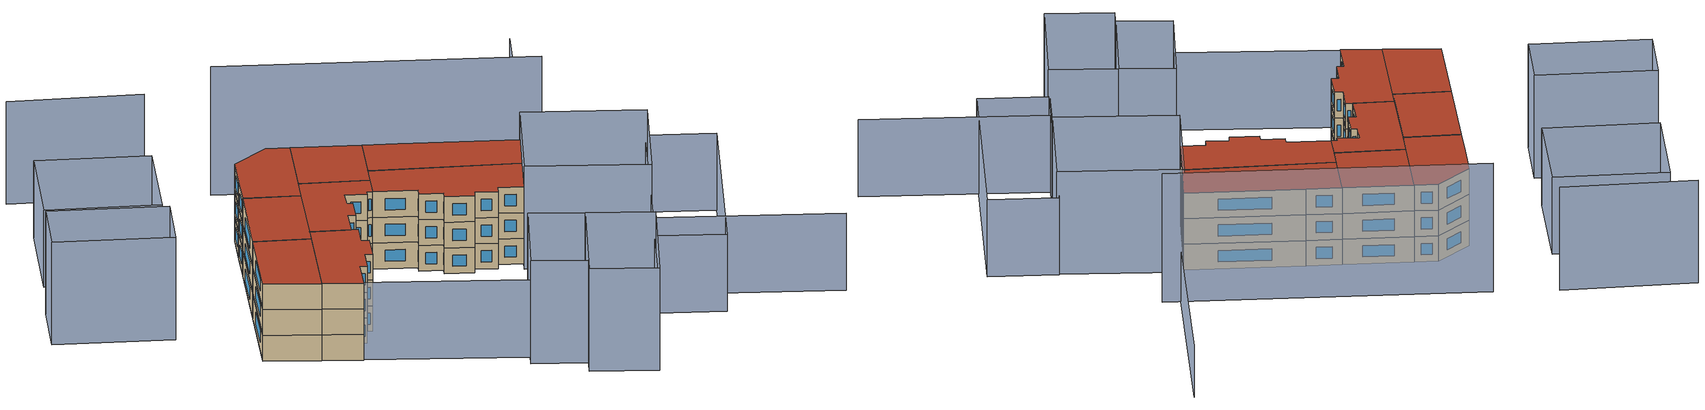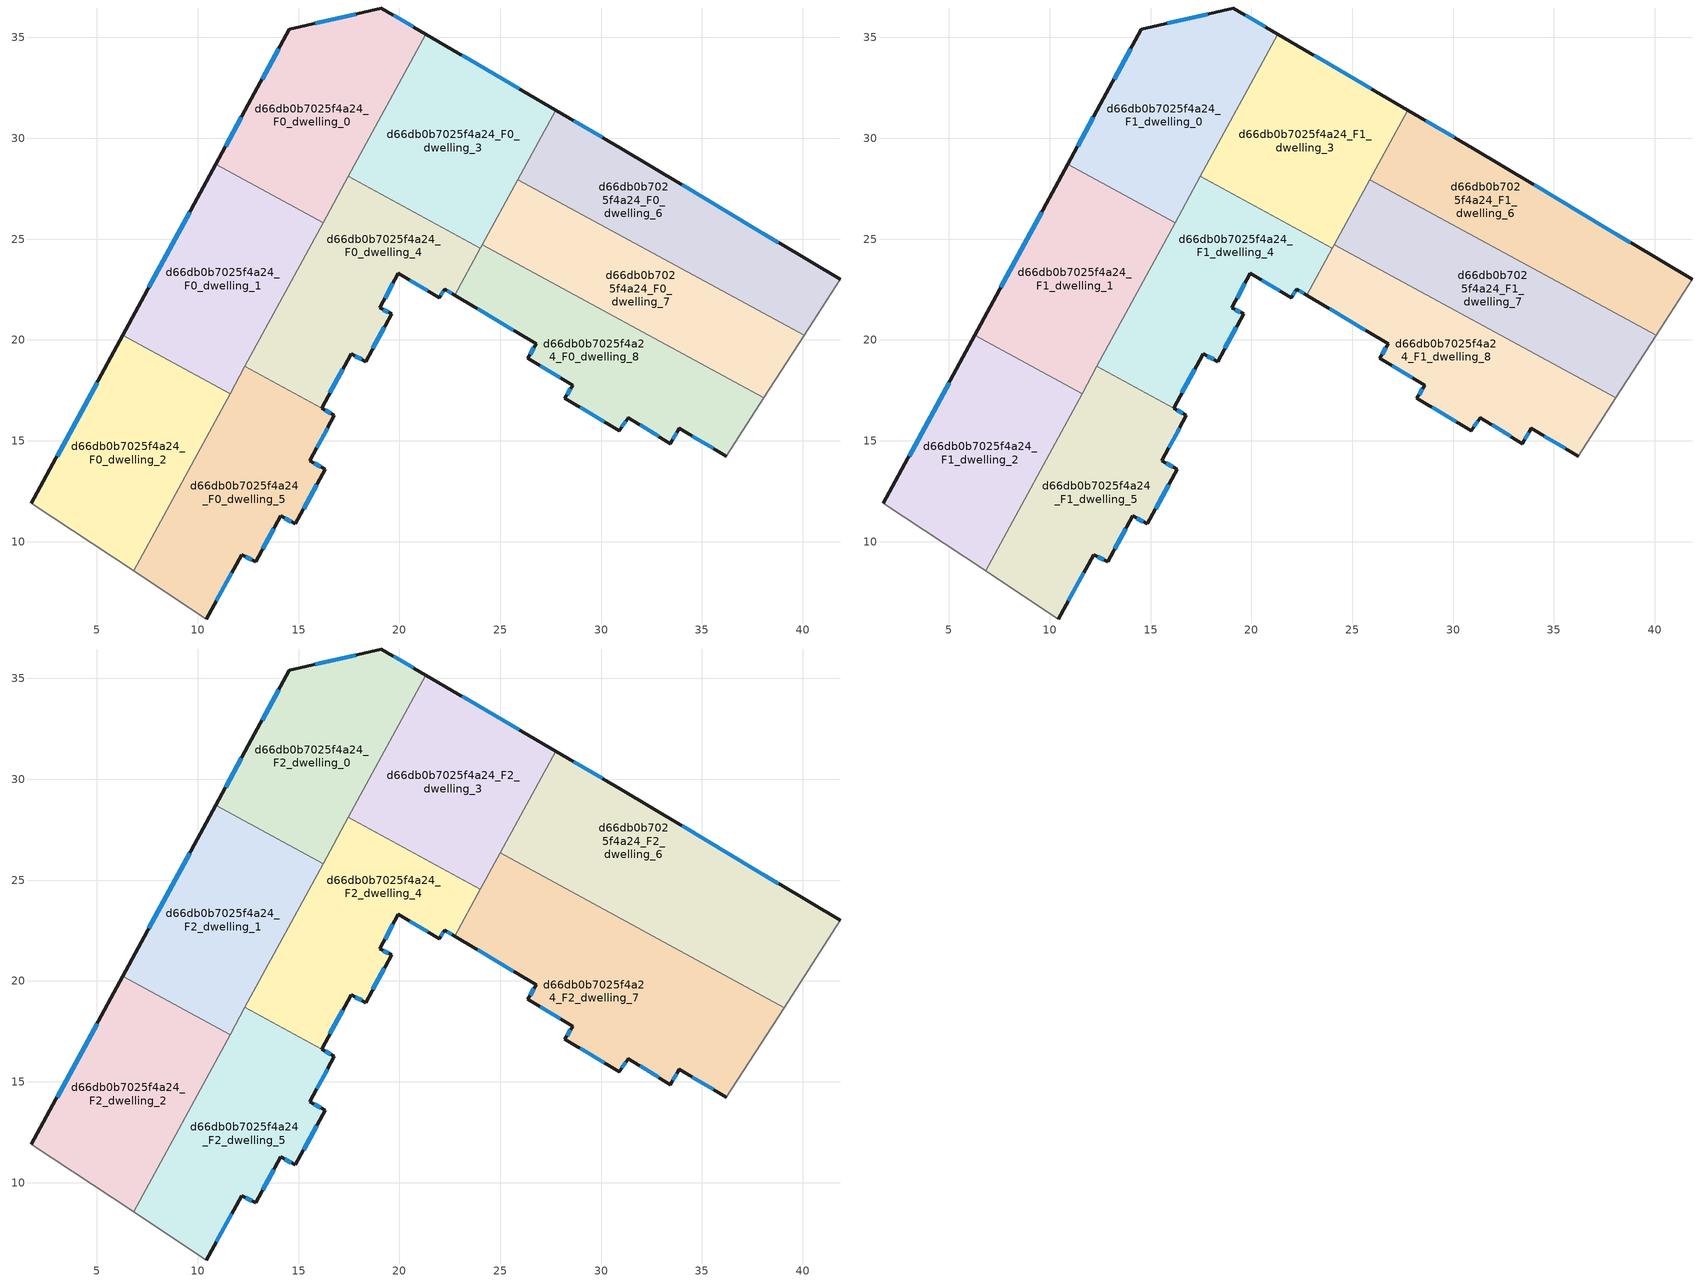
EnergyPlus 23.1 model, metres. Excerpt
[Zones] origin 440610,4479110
d66db0b7025f4a24_F0_dwelling_0
 floor ground (EU_floor_Construction): 21.31,35.17 16.21,25.81 10.89,28.7 12.66,31.95 14.55,35.4 19.11,36.46 z0
 wall outside (EU_wall_Construction): 21.31,35.17 19.11,36.46 14.55,35.4 12.66,31.95 10.89,28.7 z0:3
 wall to d66db0b7025f4a24_F0_dwelling_1 (EU_wall_Construction): 10.89,28.7 16.21,25.81 z0:3
 wall to d66db0b7025f4a24_F0_dwelling_3 (EU_wall_Construction): 17.47,28.12 21.31,35.17 z0:3
 wall to d66db0b7025f4a24_F0_dwelling_4 (EU_wall_Construction): 16.21,25.81 17.47,28.12 z0:3
 window (EU_Window_Construction): 12.16,31.04 11.39,29.61 / 14.02,34.43 13.19,32.92 / 17.83,36.16 15.83,35.69 / 20.69,35.53 19.73,36.1 z0.84:2.16
d66db0b7025f4a24_F0_dwelling_1
 floor ground (EU_floor_Construction): 16.21,25.81 11.6,17.33 6.29,20.23 10.89,28.7 z0
 wall outside (EU_wall_Construction): 10.89,28.7 6.29,20.23 z0:3
 wall to d66db0b7025f4a24_F0_dwelling_2 (EU_wall_Construction): 6.29,20.23 11.6,17.33 z0:3
 wall to d66db0b7025f4a24_F0_dwelling_4 (EU_wall_Construction): 12.34,18.69 16.21,25.81 z0:3
 wall to d66db0b7025f4a24_F0_dwelling_5 (EU_wall_Construction): 11.6,17.33 12.34,18.69 z0:3
 window (EU_Window_Construction): 9.6,26.32 7.58,22.61 z0.84:2.16
d66db0b7025f4a24_F0_dwelling_2
 floor ground (EU_floor_Construction): 11.6,17.33 6.82,8.55 1.76,11.9 6.29,20.23 z0
 wall outside (EU_wall_Construction): 6.29,20.23 1.76,11.9 z0:3
 wall adiabatic (EU_wall_Construction): 1.76,11.9 6.82,8.55 z0:3
 wall to d66db0b7025f4a24_F0_dwelling_5 (EU_wall_Construction): 6.82,8.55 11.6,17.33 z0:3
 window (EU_Window_Construction): 5.01,17.89 3.03,14.24 z0.84:2.16
d66db0b7025f4a24_F0_dwelling_3
 floor ground (EU_floor_Construction): 27.74,31.4 24.02,24.56 17.47,28.12 21.31,35.17 z0
 wall outside (EU_wall_Construction): 27.74,31.4 21.31,35.17 z0:3
 wall to d66db0b7025f4a24_F0_dwelling_4 (EU_wall_Construction): 17.47,28.12 24.02,24.56 z0:3
 wall to d66db0b7025f4a24_F0_dwelling_6 (EU_wall_Construction): 25.87,27.96 27.74,31.4 z0:3
 wall to d66db0b7025f4a24_F0_dwelling_7 (EU_wall_Construction): 24.11,24.72 25.87,27.96 z0:3
 wall to d66db0b7025f4a24_F0_dwelling_8 (EU_wall_Construction): 24.02,24.56 24.11,24.72 z0:3
 window (EU_Window_Construction): 25.94,32.46 23.12,34.11 z0.84:2.16
d66db0b7025f4a24_F0_dwelling_4
 floor ground (EU_floor_Construction): 24.02,24.56 22.75,22.22 22.24,22.53 21.97,22.09 19.93,23.3 19.04,21.6 19.61,21.29 18.32,18.93 17.61,19.31 16.14,16.62 12.34,18.69 17.47,28.12 z0
 wall outside (EU_wall_Construction): 16.14,16.62 17.61,19.31 18.32,18.93 19.61,21.29 19.04,21.6 19.93,23.3 21.97,22.09 22.24,22.53 22.75,22.22 z0:3
 wall to d66db0b7025f4a24_F0_dwelling_5 (EU_wall_Construction): 12.34,18.69 16.14,16.62 z0:3
 wall to d66db0b7025f4a24_F0_dwelling_8 (EU_wall_Construction): 22.75,22.22 24.02,24.56 z0:3
 window (EU_Window_Construction): 20.5,22.96 21.39,22.43 / 19.29,22.07 19.68,22.82 / 19.45,21.38 19.2,21.51 / 18.68,19.59 19.25,20.63 / 17.81,19.2 18.12,19.03 / 16.55,17.38 17.2,18.55 / 22.38,22.44 22.61,22.31 / 22.04,22.22 22.16,22.4 z0.84:2.16
d66db0b7025f4a24_F0_dwelling_5
 floor ground (EU_floor_Construction): 16.14,16.62 16.78,16.26 15.56,14.02 16.33,13.59 14.85,10.88 14.11,11.28 12.87,9.01 12.17,9.36 10.43,6.17 6.82,8.55 12.34,18.69 z0
 wall outside (EU_wall_Construction): 10.43,6.17 12.17,9.36 12.87,9.01 14.11,11.28 14.85,10.88 16.33,13.59 15.56,14.02 16.78,16.26 16.14,16.62 z0:3
 wall adiabatic (EU_wall_Construction): 6.82,8.55 10.43,6.17 z0:3
 window (EU_Window_Construction): 15.26,11.64 15.91,12.83 / 14.32,11.17 14.64,10.99 / 13.22,9.65 13.76,10.64 / 12.37,9.26 12.68,9.11 / 10.92,7.06 11.68,8.46 / 16.6,16.36 16.32,16.52 / 15.9,14.65 16.44,15.63 / 16.11,13.71 15.77,13.9 z0.84:2.16
d66db0b7025f4a24_F0_dwelling_6
 floor ground (EU_floor_Construction): 41.85,23 40.06,20.23 25.87,27.96 27.74,31.4 30.96,29.52 z0
 wall outside (EU_wall_Construction): 41.85,23 30.96,29.52 27.74,31.4 z0:3
 wall adiabatic (EU_wall_Construction): 40.06,20.23 41.85,23 z0:3
 wall to d66db0b7025f4a24_F0_dwelling_7 (EU_wall_Construction): 25.87,27.96 40.06,20.23 z0:3
 window (EU_Window_Construction): 30.06,30.05 28.65,30.87 / 38.79,24.83 34.02,27.69 z0.84:2.16
d66db0b7025f4a24_F0_dwelling_7
 floor ground (EU_floor_Construction): 40.06,20.23 38.06,17.13 24.11,24.72 25.87,27.96 z0
 wall adiabatic (EU_wall_Construction): 38.06,17.13 40.06,20.23 z0:3
 wall to d66db0b7025f4a24_F0_dwelling_8 (EU_wall_Construction): 24.11,24.72 38.06,17.13 z0:3
d66db0b7025f4a24_F0_dwelling_8
 floor ground (EU_floor_Construction): 38.06,17.13 36.21,14.24 33.87,15.62 33.44,14.87 31.34,16.15 30.91,15.51 28.21,17.11 28.59,17.77 26.37,19.08 26.79,19.81 22.75,22.22 24.11,24.72 z0
 wall outside (EU_wall_Construction): 22.75,22.22 26.79,19.81 26.37,19.08 28.59,17.77 28.21,17.11 30.91,15.51 31.34,16.15 33.44,14.87 33.87,15.62 36.21,14.24 z0:3
 wall adiabatic (EU_wall_Construction): 36.21,14.24 38.06,17.13 z0:3
 window (EU_Window_Construction): 31.93,15.79 32.85,15.23 / 31.03,15.69 31.22,15.97 / 28.97,16.66 30.15,15.96 / 28.48,17.58 28.31,17.29 / 26.99,18.71 27.96,18.14 / 26.67,19.61 26.49,19.29 / 23.88,21.55 25.65,20.49 / 34.53,15.23 35.55,14.63 / 33.56,15.08 33.75,15.41 z0.84:2.16
d66db0b7025f4a24_F1_dwelling_0
 floor to d66db0b7025f4a24_F0_dwelling_0 (EU_floor_Construction): 21.31,35.17 16.21,25.81 10.89,28.7 12.66,31.95 14.55,35.4 19.11,36.46 z3
 wall outside (EU_wall_Construction): 21.31,35.17 19.11,36.46 14.55,35.4 12.66,31.95 10.89,28.7 z3:6
 wall to d66db0b7025f4a24_F1_dwelling_1 (EU_wall_Construction): 10.89,28.7 16.21,25.81 z3:6
 wall to d66db0b7025f4a24_F1_dwelling_3 (EU_wall_Construction): 17.47,28.12 21.31,35.17 z3:6
 wall to d66db0b7025f4a24_F1_dwelling_4 (EU_wall_Construction): 16.21,25.81 17.47,28.12 z3:6
 window (EU_Window_Construction): 12.16,31.04 11.39,29.61 / 14.02,34.43 13.19,32.92 / 17.83,36.16 15.83,35.69 / 20.69,35.53 19.73,36.1 z3.84:5.16
d66db0b7025f4a24_F1_dwelling_1
 floor to d66db0b7025f4a24_F0_dwelling_1 (EU_floor_Construction): 16.21,25.81 11.6,17.33 6.29,20.23 10.89,28.7 z3
 wall outside (EU_wall_Construction): 10.89,28.7 6.29,20.23 z3:6
 wall to d66db0b7025f4a24_F1_dwelling_2 (EU_wall_Construction): 6.29,20.23 11.6,17.33 z3:6
 wall to d66db0b7025f4a24_F1_dwelling_4 (EU_wall_Construction): 12.34,18.69 16.21,25.81 z3:6
 wall to d66db0b7025f4a24_F1_dwelling_5 (EU_wall_Construction): 11.6,17.33 12.34,18.69 z3:6
 window (EU_Window_Construction): 9.6,26.32 7.58,22.61 z3.84:5.16
d66db0b7025f4a24_F1_dwelling_2
 floor to d66db0b7025f4a24_F0_dwelling_2 (EU_floor_Construction): 11.6,17.33 6.82,8.55 1.76,11.9 6.29,20.23 z3
 wall outside (EU_wall_Construction): 6.29,20.23 1.76,11.9 z3:6
 wall adiabatic (EU_wall_Construction): 1.76,11.9 6.82,8.55 z3:6
 wall to d66db0b7025f4a24_F1_dwelling_5 (EU_wall_Construction): 6.82,8.55 11.6,17.33 z3:6
 window (EU_Window_Construction): 5.01,17.89 3.03,14.24 z3.84:5.16
d66db0b7025f4a24_F1_dwelling_3
 floor to d66db0b7025f4a24_F0_dwelling_3 (EU_floor_Construction): 27.74,31.4 24.02,24.56 17.47,28.12 21.31,35.17 z3
 wall outside (EU_wall_Construction): 27.74,31.4 21.31,35.17 z3:6
 wall to d66db0b7025f4a24_F1_dwelling_4 (EU_wall_Construction): 17.47,28.12 24.02,24.56 z3:6
 wall to d66db0b7025f4a24_F1_dwelling_6 (EU_wall_Construction): 25.87,27.96 27.74,31.4 z3:6
 wall to d66db0b7025f4a24_F1_dwelling_7 (EU_wall_Construction): 24.11,24.72 25.87,27.96 z3:6
 wall to d66db0b7025f4a24_F1_dwelling_8 (EU_wall_Construction): 24.02,24.56 24.11,24.72 z3:6
 window (EU_Window_Construction): 25.94,32.46 23.12,34.11 z3.84:5.16
d66db0b7025f4a24_F1_dwelling_4
 floor to d66db0b7025f4a24_F0_dwelling_4 (EU_floor_Construction): 24.02,24.56 22.75,22.22 22.24,22.53 21.97,22.09 19.93,23.3 19.04,21.6 19.61,21.29 18.32,18.93 17.61,19.31 16.14,16.62 12.34,18.69 17.47,28.12 z3
 wall outside (EU_wall_Construction): 16.14,16.62 17.61,19.31 18.32,18.93 19.61,21.29 19.04,21.6 19.93,23.3 21.97,22.09 22.24,22.53 22.75,22.22 z3:6
 wall to d66db0b7025f4a24_F1_dwelling_5 (EU_wall_Construction): 12.34,18.69 16.14,16.62 z3:6
 wall to d66db0b7025f4a24_F1_dwelling_8 (EU_wall_Construction): 22.75,22.22 24.02,24.56 z3:6
 window (EU_Window_Construction): 20.5,22.96 21.39,22.43 / 19.29,22.07 19.68,22.82 / 19.45,21.38 19.2,21.51 / 18.68,19.59 19.25,20.63 / 17.81,19.2 18.12,19.03 / 16.55,17.38 17.2,18.55 / 22.38,22.44 22.61,22.31 / 22.04,22.22 22.16,22.4 z3.84:5.16
d66db0b7025f4a24_F1_dwelling_5
 floor to d66db0b7025f4a24_F0_dwelling_5 (EU_floor_Construction): 16.14,16.62 16.78,16.26 15.56,14.02 16.33,13.59 14.85,10.88 14.11,11.28 12.87,9.01 12.17,9.36 10.43,6.17 6.82,8.55 12.34,18.69 z3
 wall outside (EU_wall_Construction): 10.43,6.17 12.17,9.36 12.87,9.01 14.11,11.28 14.85,10.88 16.33,13.59 15.56,14.02 16.78,16.26 16.14,16.62 z3:6
 wall adiabatic (EU_wall_Construction): 6.82,8.55 10.43,6.17 z3:6
 window (EU_Window_Construction): 15.26,11.64 15.91,12.83 / 14.32,11.17 14.64,10.99 / 13.22,9.65 13.76,10.64 / 12.37,9.26 12.68,9.11 / 10.92,7.06 11.68,8.46 / 16.6,16.36 16.32,16.52 / 15.9,14.65 16.44,15.63 / 16.11,13.71 15.77,13.9 z3.84:5.16
d66db0b7025f4a24_F1_dwelling_6
 floor to d66db0b7025f4a24_F0_dwelling_6 (EU_floor_Construction): 41.85,23 40.06,20.23 25.87,27.96 27.74,31.4 30.96,29.52 z3
 wall outside (EU_wall_Construction): 41.85,23 30.96,29.52 27.74,31.4 z3:6
 wall adiabatic (EU_wall_Construction): 40.06,20.23 41.85,23 z3:6
 wall to d66db0b7025f4a24_F1_dwelling_7 (EU_wall_Construction): 25.87,27.96 40.06,20.23 z3:6
 window (EU_Window_Construction): 30.06,30.05 28.65,30.87 / 38.79,24.83 34.02,27.69 z3.84:5.16
d66db0b7025f4a24_F1_dwelling_7
 floor to d66db0b7025f4a24_F0_dwelling_7 (EU_floor_Construction): 40.06,20.23 38.06,17.13 24.11,24.72 25.87,27.96 z3
 wall adiabatic (EU_wall_Construction): 38.06,17.13 40.06,20.23 z3:6
 wall to d66db0b7025f4a24_F1_dwelling_8 (EU_wall_Construction): 24.11,24.72 38.06,17.13 z3:6
d66db0b7025f4a24_F1_dwelling_8
 floor to d66db0b7025f4a24_F0_dwelling_8 (EU_floor_Construction): 38.06,17.13 36.21,14.24 33.87,15.62 33.44,14.87 31.34,16.15 30.91,15.51 28.21,17.11 28.59,17.77 26.37,19.08 26.79,19.81 22.75,22.22 24.11,24.72 z3
 wall outside (EU_wall_Construction): 22.75,22.22 26.79,19.81 26.37,19.08 28.59,17.77 28.21,17.11 30.91,15.51 31.34,16.15 33.44,14.87 33.87,15.62 36.21,14.24 z3:6
 wall adiabatic (EU_wall_Construction): 36.21,14.24 38.06,17.13 z3:6
 window (EU_Window_Construction): 31.93,15.79 32.85,15.23 / 31.03,15.69 31.22,15.97 / 28.97,16.66 30.15,15.96 / 28.48,17.58 28.31,17.29 / 26.99,18.71 27.96,18.14 / 26.67,19.61 26.49,19.29 / 23.88,21.55 25.65,20.49 / 34.53,15.23 35.55,14.63 / 33.56,15.08 33.75,15.41 z3.84:5.16
d66db0b7025f4a24_F2_dwelling_0
 floor to d66db0b7025f4a24_F1_dwelling_0 (EU_floor_Construction): 21.31,35.17 16.21,25.81 10.89,28.7 12.66,31.95 14.55,35.4 19.11,36.46 z6
 wall outside (EU_wall_Construction): 21.31,35.17 19.11,36.46 14.55,35.4 12.66,31.95 10.89,28.7 z6:9
 wall to d66db0b7025f4a24_F2_dwelling_1 (EU_wall_Construction): 10.89,28.7 16.21,25.81 z6:9
 wall to d66db0b7025f4a24_F2_dwelling_3 (EU_wall_Construction): 17.47,28.12 21.31,35.17 z6:9
 wall to d66db0b7025f4a24_F2_dwelling_4 (EU_wall_Construction): 16.21,25.81 17.47,28.12 z6:9
 window (EU_Window_Construction): 12.16,31.04 11.39,29.61 / 14.02,34.43 13.19,32.92 / 17.83,36.16 15.83,35.69 / 20.69,35.53 19.73,36.1 z6.84:8.16
 roof outside (EU_roof_Construction): 16.21,25.81 21.31,35.17 19.11,36.46 14.55,35.4 12.66,31.95 10.89,28.7 z9
d66db0b7025f4a24_F2_dwelling_1
 floor to d66db0b7025f4a24_F1_dwelling_1 (EU_floor_Construction): 16.21,25.81 11.6,17.33 6.29,20.23 10.89,28.7 z6
 wall outside (EU_wall_Construction): 10.89,28.7 6.29,20.23 z6:9
 wall to d66db0b7025f4a24_F2_dwelling_2 (EU_wall_Construction): 6.29,20.23 11.6,17.33 z6:9
 wall to d66db0b7025f4a24_F2_dwelling_4 (EU_wall_Construction): 12.34,18.69 16.21,25.81 z6:9
 wall to d66db0b7025f4a24_F2_dwelling_5 (EU_wall_Construction): 11.6,17.33 12.34,18.69 z6:9
 window (EU_Window_Construction): 9.6,26.32 7.58,22.61 z6.84:8.16
 roof outside (EU_roof_Construction): 11.6,17.33 16.21,25.81 10.89,28.7 6.29,20.23 z9
d66db0b7025f4a24_F2_dwelling_2
 floor to d66db0b7025f4a24_F1_dwelling_2 (EU_floor_Construction): 11.6,17.33 6.82,8.55 1.76,11.9 6.29,20.23 z6
 wall outside (EU_wall_Construction): 6.29,20.23 1.76,11.9 z6:9
 wall adiabatic (EU_wall_Construction): 1.76,11.9 6.82,8.55 z6:9
 wall to d66db0b7025f4a24_F2_dwelling_5 (EU_wall_Construction): 6.82,8.55 11.6,17.33 z6:9
 window (EU_Window_Construction): 5.01,17.89 3.03,14.24 z6.84:8.16
 roof outside (EU_roof_Construction): 6.82,8.55 11.6,17.33 6.29,20.23 1.76,11.9 z9
d66db0b7025f4a24_F2_dwelling_3
 floor to d66db0b7025f4a24_F1_dwelling_3 (EU_floor_Construction): 27.74,31.4 24.02,24.56 17.47,28.12 21.31,35.17 z6
 wall outside (EU_wall_Construction): 27.74,31.4 21.31,35.17 z6:9
 wall to d66db0b7025f4a24_F2_dwelling_4 (EU_wall_Construction): 17.47,28.12 24.02,24.56 z6:9
 wall to d66db0b7025f4a24_F2_dwelling_6 (EU_wall_Construction): 24.99,26.35 27.74,31.4 z6:9
 wall to d66db0b7025f4a24_F2_dwelling_7 (EU_wall_Construction): 24.02,24.56 24.99,26.35 z6:9
 window (EU_Window_Construction): 25.94,32.46 23.12,34.11 z6.84:8.16
 roof outside (EU_roof_Construction): 24.02,24.56 27.74,31.4 21.31,35.17 17.47,28.12 z9
d66db0b7025f4a24_F2_dwelling_4
 floor to d66db0b7025f4a24_F1_dwelling_4 (EU_floor_Construction): 24.02,24.56 22.75,22.22 22.24,22.53 21.97,22.09 19.93,23.3 19.04,21.6 19.61,21.29 18.32,18.93 17.61,19.31 16.14,16.62 12.34,18.69 17.47,28.12 z6
 wall outside (EU_wall_Construction): 16.14,16.62 17.61,19.31 18.32,18.93 19.61,21.29 19.04,21.6 19.93,23.3 21.97,22.09 22.24,22.53 22.75,22.22 z6:9
 wall to d66db0b7025f4a24_F2_dwelling_5 (EU_wall_Construction): 12.34,18.69 16.14,16.62 z6:9
 wall to d66db0b7025f4a24_F2_dwelling_7 (EU_wall_Construction): 22.75,22.22 24.02,24.56 z6:9
 window (EU_Window_Construction): 20.5,22.96 21.39,22.43 / 19.29,22.07 19.68,22.82 / 19.45,21.38 19.2,21.51 / 18.68,19.59 19.25,20.63 / 17.81,19.2 18.12,19.03 / 16.55,17.38 17.2,18.55 / 22.38,22.44 22.61,22.31 / 22.04,22.22 22.16,22.4 z6.84:8.16
 roof outside (EU_roof_Construction): 22.75,22.22 24.02,24.56 17.47,28.12 12.34,18.69 16.14,16.62 17.61,19.31 18.32,18.93 19.61,21.29 19.04,21.6 19.93,23.3 21.97,22.09 22.24,22.53 z9
d66db0b7025f4a24_F2_dwelling_5
 floor to d66db0b7025f4a24_F1_dwelling_5 (EU_floor_Construction): 16.14,16.62 16.78,16.26 15.56,14.02 16.33,13.59 14.85,10.88 14.11,11.28 12.87,9.01 12.17,9.36 10.43,6.17 6.82,8.55 12.34,18.69 z6
 wall outside (EU_wall_Construction): 10.43,6.17 12.17,9.36 12.87,9.01 14.11,11.28 14.85,10.88 16.33,13.59 15.56,14.02 16.78,16.26 16.14,16.62 z6:9
 wall adiabatic (EU_wall_Construction): 6.82,8.55 10.43,6.17 z6:9
 window (EU_Window_Construction): 15.26,11.64 15.91,12.83 / 14.32,11.17 14.64,10.99 / 13.22,9.65 13.76,10.64 / 12.37,9.26 12.68,9.11 / 10.92,7.06 11.68,8.46 / 16.6,16.36 16.32,16.52 / 15.9,14.65 16.44,15.63 / 16.11,13.71 15.77,13.9 z6.84:8.16
 roof outside (EU_roof_Construction): 12.87,9.01 14.11,11.28 14.85,10.88 16.33,13.59 15.56,14.02 16.78,16.26 16.14,16.62 12.34,18.69 6.82,8.55 10.43,6.17 12.17,9.36 z9
d66db0b7025f4a24_F2_dwelling_6
 floor to d66db0b7025f4a24_F1_dwelling_6 (EU_floor_Construction): 41.85,23 40.06,20.23 25.87,27.96 27.74,31.4 30.96,29.52 z6
 floor to d66db0b7025f4a24_F1_dwelling_7 (EU_floor_Construction): 40.06,20.23 39.07,18.68 24.99,26.35 25.87,27.96 z6
 wall outside (EU_wall_Construction): 41.85,23 30.96,29.52 27.74,31.4 z6:9
 wall adiabatic (EU_wall_Construction): 39.07,18.68 41.85,23 z6:9
 wall to d66db0b7025f4a24_F2_dwelling_7 (EU_wall_Construction): 24.99,26.35 39.07,18.68 z6:9
 window (EU_Window_Construction): 30.06,30.05 28.65,30.87 / 38.79,24.83 34.02,27.69 z6.84:8.16
 roof outside (EU_roof_Construction): 39.07,18.68 41.85,23 30.96,29.52 27.74,31.4 24.99,26.35 z9
d66db0b7025f4a24_F2_dwelling_7
 floor to d66db0b7025f4a24_F1_dwelling_8 (EU_floor_Construction): 38.06,17.13 36.21,14.24 33.87,15.62 33.44,14.87 31.34,16.15 30.91,15.51 28.21,17.11 28.59,17.77 26.37,19.08 26.79,19.81 22.75,22.22 24.11,24.72 z6
 floor to d66db0b7025f4a24_F1_dwelling_7 (EU_floor_Construction): 39.07,18.68 38.06,17.13 24.11,24.72 24.99,26.35 z6
 wall outside (EU_wall_Construction): 22.75,22.22 26.79,19.81 26.37,19.08 28.59,17.77 28.21,17.11 30.91,15.51 31.34,16.15 33.44,14.87 33.87,15.62 36.21,14.24 z6:9
 wall adiabatic (EU_wall_Construction): 36.21,14.24 39.07,18.68 z6:9
 window (EU_Window_Construction): 31.93,15.79 32.85,15.23 / 31.03,15.69 31.22,15.97 / 28.97,16.66 30.15,15.96 / 28.48,17.58 28.31,17.29 / 26.99,18.71 27.96,18.14 / 26.67,19.61 26.49,19.29 / 23.88,21.55 25.65,20.49 / 34.53,15.23 35.55,14.63 / 33.56,15.08 33.75,15.41 z6.84:8.16
 roof outside (EU_roof_Construction): 36.21,14.24 39.07,18.68 24.99,26.35 22.75,22.22 26.79,19.81 26.37,19.08 28.59,17.77 28.21,17.11 30.91,15.51 31.34,16.15 33.44,14.87 33.87,15.62 z9
shading: 1.75,11.9 24.99,-3.09 / 37.63,-7.88 43.17,1.03 / 43.17,1.03 60.21,-9.55 / 59.33,12.59 47.44,-6.4 / 47.44,-6.4 41.15,-2.47 / 41.15,-2.47 53.04,16.53 / 53.04,16.53 59.33,12.59 / 3.27,32.31 -7.44,38.32 / -7.44,38.32 -2.07,47.89 / -2.07,47.89 8.64,41.87 / 8.64,41.87 3.27,32.31 z0:9; 12.5,48.8 -0.15,55.63 / 34.92,1.22 29.18,-7.57 / 29.18,-7.57 24.19,-4.31 / 24.19,-4.31 29.92,4.48 / 29.92,4.48 34.92,1.22 / 28.14,-9.17 34.89,1.24 / 34.89,1.24 41,-2.73 / 41,-2.73 34.25,-13.13 / 34.25,-13.13 28.14,-9.17 / 53.17,16.25 46.7,6.17 / 46.7,6.17 35.6,13.29 / 35.6,13.29 42.07,23.38 / 42.07,23.38 53.17,16.25 / -2.93,20.96 -14.07,27.34 / -14.07,27.34 -10.66,33.3 / -10.66,33.3 0.48,26.92 / 0.48,26.92 -2.93,20.96 z0:12; 46.12,28.58 57.03,46.73 z0:6; 47.77,27.59 18.38,45.22 z0:15
[Building]
EU S2 Campaign: North Axis=0; Terrain=City; Solar Distribution=FullExterior
[Site:Location]
Madrid: Latitude=40.5; Longitude=-3.5; Time Zone=1; Elevation=609
[SizingPeriod:WeatherFileDays]
AnnualSizingPeriod: Begin Month=1; Begin Day of Month=1; End Month=12; End Day of Month=31; Day of Week for Start Day=Monday; Use Weather File Daylight Saving Period=No; Use Weather File Rain and Snow Indicators=No
[MATERIAL]
EU_InternalMass_Material: Roughness=MediumRough; Thickness=0.1; Conductivity=1; Density=1800; Specific Heat=900; Thermal Absorptance=0.9; Solar Absorptance=0.7; Visible Absorptance=0.7
[MATERIAL:NOMASS] Roughness=MediumRough; Thermal Absorptance=0.9; Solar Absorptance=0.7; Visible Absorptance=0.7
Name | Thermal Resistance
EU_wall_NoMass; EU_roof_NoMass | 2.16768
EU_floor_NoMass | 1.14339
[WINDOWMATERIAL:SIMPLEGLAZINGSYSTEM]
EU_Window_SimpleGlazing: UFactor=3.23888; Solar Heat Gain Coefficient=0.85; Visible Transmittance=0.85
[CONSTRUCTION]
EU_wall_Construction: EU_wall_NoMass
EU_roof_Construction: EU_roof_NoMass
EU_floor_Construction: EU_floor_NoMass
EU_Window_Construction: EU_Window_SimpleGlazing
EU_InternalMass_Construction: EU_InternalMass_Material
[ZONE] Type=1; Multiplier=1; Ceiling Height=autocalculate; Floor Area=autocalculate; Part of Total Floor Area=Yes
Name | Volume
d66db0b7025f4a24_F0_dwelling_0; d66db0b7025f4a24_F1_dwelling_0; d66db0b7025f4a24_F2_dwelling_0 | 178.442
d66db0b7025f4a24_F0_dwelling_1; d66db0b7025f4a24_F1_dwelling_1; d66db0b7025f4a24_F2_dwelling_1 | 175.222
d66db0b7025f4a24_F0_dwelling_2; d66db0b7025f4a24_F1_dwelling_2; d66db0b7025f4a24_F2_dwelling_2 | 176.84
d66db0b7025f4a24_F0_dwelling_3; d66db0b7025f4a24_F1_dwelling_3; d66db0b7025f4a24_F2_dwelling_3 | 176.831
d66db0b7025f4a24_F0_dwelling_4; d66db0b7025f4a24_F1_dwelling_4; d66db0b7025f4a24_F2_dwelling_4 | 175.019
d66db0b7025f4a24_F0_dwelling_5; d66db0b7025f4a24_F1_dwelling_5; d66db0b7025f4a24_F2_dwelling_5 | 178.68
d66db0b7025f4a24_F0_dwelling_6; d66db0b7025f4a24_F1_dwelling_6 | 176.858
d66db0b7025f4a24_F2_dwelling_6 | 265.28
d66db0b7025f4a24_F0_dwelling_7; d66db0b7025f4a24_F1_dwelling_7 | 176.866
d66db0b7025f4a24_F2_dwelling_7 | 265.292
d66db0b7025f4a24_F0_dwelling_8; d66db0b7025f4a24_F1_dwelling_8 | 176.843
[INTERNALMASS] Construction=EU_InternalMass_Construction
Name | Zone or ZoneList | Surface Area
d66db0b7025f4a24_F0_dwelling_0_EU_InternalMass | d66db0b7025f4a24_F0_dwelling_0 | 59.4807
d66db0b7025f4a24_F0_dwelling_1_EU_InternalMass | d66db0b7025f4a24_F0_dwelling_1 | 58.4074
d66db0b7025f4a24_F0_dwelling_2_EU_InternalMass | d66db0b7025f4a24_F0_dwelling_2 | 58.9464
d66db0b7025f4a24_F0_dwelling_3_EU_InternalMass | d66db0b7025f4a24_F0_dwelling_3 | 58.9439
d66db0b7025f4a24_F0_dwelling_4_EU_InternalMass | d66db0b7025f4a24_F0_dwelling_4 | 58.3397
d66db0b7025f4a24_F0_dwelling_5_EU_InternalMass | d66db0b7025f4a24_F0_dwelling_5 | 59.5599
d66db0b7025f4a24_F0_dwelling_6_EU_InternalMass | d66db0b7025f4a24_F0_dwelling_6 | 58.9527
d66db0b7025f4a24_F0_dwelling_7_EU_InternalMass | d66db0b7025f4a24_F0_dwelling_7 | 58.9553
d66db0b7025f4a24_F0_dwelling_8_EU_InternalMass | d66db0b7025f4a24_F0_dwelling_8 | 58.9475
d66db0b7025f4a24_F1_dwelling_0_EU_InternalMass | d66db0b7025f4a24_F1_dwelling_0 | 59.4807
d66db0b7025f4a24_F1_dwelling_1_EU_InternalMass | d66db0b7025f4a24_F1_dwelling_1 | 58.4074
d66db0b7025f4a24_F1_dwelling_2_EU_InternalMass | d66db0b7025f4a24_F1_dwelling_2 | 58.9464
d66db0b7025f4a24_F1_dwelling_3_EU_InternalMass | d66db0b7025f4a24_F1_dwelling_3 | 58.9439
d66db0b7025f4a24_F1_dwelling_4_EU_InternalMass | d66db0b7025f4a24_F1_dwelling_4 | 58.3397
d66db0b7025f4a24_F1_dwelling_5_EU_InternalMass | d66db0b7025f4a24_F1_dwelling_5 | 59.5599
d66db0b7025f4a24_F1_dwelling_6_EU_InternalMass | d66db0b7025f4a24_F1_dwelling_6 | 58.9527
d66db0b7025f4a24_F1_dwelling_7_EU_InternalMass | d66db0b7025f4a24_F1_dwelling_7 | 58.9553
d66db0b7025f4a24_F1_dwelling_8_EU_InternalMass | d66db0b7025f4a24_F1_dwelling_8 | 58.9475
d66db0b7025f4a24_F2_dwelling_0_EU_InternalMass | d66db0b7025f4a24_F2_dwelling_0 | 59.4807
d66db0b7025f4a24_F2_dwelling_1_EU_InternalMass | d66db0b7025f4a24_F2_dwelling_1 | 58.4074
d66db0b7025f4a24_F2_dwelling_2_EU_InternalMass | d66db0b7025f4a24_F2_dwelling_2 | 58.9464
d66db0b7025f4a24_F2_dwelling_3_EU_InternalMass | d66db0b7025f4a24_F2_dwelling_3 | 58.9439
d66db0b7025f4a24_F2_dwelling_4_EU_InternalMass | d66db0b7025f4a24_F2_dwelling_4 | 58.3397
d66db0b7025f4a24_F2_dwelling_5_EU_InternalMass | d66db0b7025f4a24_F2_dwelling_5 | 59.5599
d66db0b7025f4a24_F2_dwelling_6_EU_InternalMass | d66db0b7025f4a24_F2_dwelling_6 | 88.4268
d66db0b7025f4a24_F2_dwelling_7_EU_InternalMass | d66db0b7025f4a24_F2_dwelling_7 | 88.4305
[OTHEREQUIPMENT] Fuel Type=Electricity; Design Level Calculation Method=Watts/Area; Power per Zone Floor Area=1; Fraction Latent=0; Fraction Radiant=0; Fraction Lost=0; Carbon Dioxide Generation Rate=0; EndUse Subcategory=EU_Step8_InternalGains
Name | Zone or ZoneList or Space or SpaceList | Schedule
EU_Step8_InternalGain_d66db0b7025f4a24_F0_dwelling_0_f000 | d66db0b7025f4a24_F0_dwelling_0 | EU_Step8_GainSchedule_d66db0b7025f4a24_F0_dwelling_0_f000
EU_Step8_InternalGain_d66db0b7025f4a24_F0_dwelling_1_f000 | d66db0b7025f4a24_F0_dwelling_1 | EU_Step8_GainSchedule_d66db0b7025f4a24_F0_dwelling_1_f000
EU_Step8_InternalGain_d66db0b7025f4a24_F0_dwelling_2_f000 | d66db0b7025f4a24_F0_dwelling_2 | EU_Step8_GainSchedule_d66db0b7025f4a24_F0_dwelling_2_f000
EU_Step8_InternalGain_d66db0b7025f4a24_F0_dwelling_3_f000 | d66db0b7025f4a24_F0_dwelling_3 | EU_Step8_GainSchedule_d66db0b7025f4a24_F0_dwelling_3_f000
EU_Step8_InternalGain_d66db0b7025f4a24_F0_dwelling_4_f000 | d66db0b7025f4a24_F0_dwelling_4 | EU_Step8_GainSchedule_d66db0b7025f4a24_F0_dwelling_4_f000
EU_Step8_InternalGain_d66db0b7025f4a24_F0_dwelling_5_f000 | d66db0b7025f4a24_F0_dwelling_5 | EU_Step8_GainSchedule_d66db0b7025f4a24_F0_dwelling_5_f000
EU_Step8_InternalGain_d66db0b7025f4a24_F0_dwelling_6_f000 | d66db0b7025f4a24_F0_dwelling_6 | EU_Step8_GainSchedule_d66db0b7025f4a24_F0_dwelling_6_f000
EU_Step8_InternalGain_d66db0b7025f4a24_F0_dwelling_7_f000 | d66db0b7025f4a24_F0_dwelling_7 | EU_Step8_GainSchedule_d66db0b7025f4a24_F0_dwelling_7_f000
EU_Step8_InternalGain_d66db0b7025f4a24_F0_dwelling_8_f000 | d66db0b7025f4a24_F0_dwelling_8 | EU_Step8_GainSchedule_d66db0b7025f4a24_F0_dwelling_8_f000
EU_Step8_InternalGain_d66db0b7025f4a24_F1_dwelling_0_f000 | d66db0b7025f4a24_F1_dwelling_0 | EU_Step8_GainSchedule_d66db0b7025f4a24_F1_dwelling_0_f000
EU_Step8_InternalGain_d66db0b7025f4a24_F1_dwelling_1_f000 | d66db0b7025f4a24_F1_dwelling_1 | EU_Step8_GainSchedule_d66db0b7025f4a24_F1_dwelling_1_f000
EU_Step8_InternalGain_d66db0b7025f4a24_F1_dwelling_2_f000 | d66db0b7025f4a24_F1_dwelling_2 | EU_Step8_GainSchedule_d66db0b7025f4a24_F1_dwelling_2_f000
EU_Step8_InternalGain_d66db0b7025f4a24_F1_dwelling_3_f000 | d66db0b7025f4a24_F1_dwelling_3 | EU_Step8_GainSchedule_d66db0b7025f4a24_F1_dwelling_3_f000
EU_Step8_InternalGain_d66db0b7025f4a24_F1_dwelling_4_f000 | d66db0b7025f4a24_F1_dwelling_4 | EU_Step8_GainSchedule_d66db0b7025f4a24_F1_dwelling_4_f000
EU_Step8_InternalGain_d66db0b7025f4a24_F1_dwelling_5_f000 | d66db0b7025f4a24_F1_dwelling_5 | EU_Step8_GainSchedule_d66db0b7025f4a24_F1_dwelling_5_f000
EU_Step8_InternalGain_d66db0b7025f4a24_F1_dwelling_6_f000 | d66db0b7025f4a24_F1_dwelling_6 | EU_Step8_GainSchedule_d66db0b7025f4a24_F1_dwelling_6_f000
EU_Step8_InternalGain_d66db0b7025f4a24_F1_dwelling_7_f000 | d66db0b7025f4a24_F1_dwelling_7 | EU_Step8_GainSchedule_d66db0b7025f4a24_F1_dwelling_7_f000
EU_Step8_InternalGain_d66db0b7025f4a24_F1_dwelling_8_f000 | d66db0b7025f4a24_F1_dwelling_8 | EU_Step8_GainSchedule_d66db0b7025f4a24_F1_dwelling_8_f000
EU_Step8_InternalGain_d66db0b7025f4a24_F2_dwelling_0_f000 | d66db0b7025f4a24_F2_dwelling_0 | EU_Step8_GainSchedule_d66db0b7025f4a24_F2_dwelling_0_f000
EU_Step8_InternalGain_d66db0b7025f4a24_F2_dwelling_1_f000 | d66db0b7025f4a24_F2_dwelling_1 | EU_Step8_GainSchedule_d66db0b7025f4a24_F2_dwelling_1_f000
EU_Step8_InternalGain_d66db0b7025f4a24_F2_dwelling_2_f000 | d66db0b7025f4a24_F2_dwelling_2 | EU_Step8_GainSchedule_d66db0b7025f4a24_F2_dwelling_2_f000
EU_Step8_InternalGain_d66db0b7025f4a24_F2_dwelling_3_f000 | d66db0b7025f4a24_F2_dwelling_3 | EU_Step8_GainSchedule_d66db0b7025f4a24_F2_dwelling_3_f000
EU_Step8_InternalGain_d66db0b7025f4a24_F2_dwelling_4_f000 | d66db0b7025f4a24_F2_dwelling_4 | EU_Step8_GainSchedule_d66db0b7025f4a24_F2_dwelling_4_f000
EU_Step8_InternalGain_d66db0b7025f4a24_F2_dwelling_5_f000 | d66db0b7025f4a24_F2_dwelling_5 | EU_Step8_GainSchedule_d66db0b7025f4a24_F2_dwelling_5_f000
EU_Step8_InternalGain_d66db0b7025f4a24_F2_dwelling_6_f000 | d66db0b7025f4a24_F2_dwelling_6 | EU_Step8_GainSchedule_d66db0b7025f4a24_F2_dwelling_6_f000
EU_Step8_InternalGain_d66db0b7025f4a24_F2_dwelling_7_f000 | d66db0b7025f4a24_F2_dwelling_7 | EU_Step8_GainSchedule_d66db0b7025f4a24_F2_dwelling_7_f000
[ZONEVENTILATION:DESIGNFLOWRATE] Schedule=EU_AlwaysOn; Design Flow Rate Calculation Method=AirChanges/Hour; Air Changes per Hour=0.480546; Ventilation Type=Natural; Fan Pressure Rise=0; Fan Total Efficiency=1; Constant Term Coefficient=1; Temperature Term Coefficient=0; Velocity Term Coefficient=0; Velocity Squared Term Coefficient=0; Minimum Indoor Temperature=-100; Maximum Indoor Temperature=100; Delta Temperature=-100; Minimum Outdoor Temperature=-100; Maximum Outdoor Temperature=100; Maximum Wind Speed=40
Name | Zone or ZoneList or Space or SpaceList
EU_ConstantAir_d66db0b7025f4a24_F0_dwelling_0 | d66db0b7025f4a24_F0_dwelling_0
EU_ConstantAir_d66db0b7025f4a24_F0_dwelling_1 | d66db0b7025f4a24_F0_dwelling_1
EU_ConstantAir_d66db0b7025f4a24_F0_dwelling_2 | d66db0b7025f4a24_F0_dwelling_2
EU_ConstantAir_d66db0b7025f4a24_F0_dwelling_3 | d66db0b7025f4a24_F0_dwelling_3
EU_ConstantAir_d66db0b7025f4a24_F0_dwelling_4 | d66db0b7025f4a24_F0_dwelling_4
EU_ConstantAir_d66db0b7025f4a24_F0_dwelling_5 | d66db0b7025f4a24_F0_dwelling_5
EU_ConstantAir_d66db0b7025f4a24_F0_dwelling_6 | d66db0b7025f4a24_F0_dwelling_6
EU_ConstantAir_d66db0b7025f4a24_F0_dwelling_7 | d66db0b7025f4a24_F0_dwelling_7
EU_ConstantAir_d66db0b7025f4a24_F0_dwelling_8 | d66db0b7025f4a24_F0_dwelling_8
EU_ConstantAir_d66db0b7025f4a24_F1_dwelling_0 | d66db0b7025f4a24_F1_dwelling_0
EU_ConstantAir_d66db0b7025f4a24_F1_dwelling_1 | d66db0b7025f4a24_F1_dwelling_1
EU_ConstantAir_d66db0b7025f4a24_F1_dwelling_2 | d66db0b7025f4a24_F1_dwelling_2
EU_ConstantAir_d66db0b7025f4a24_F1_dwelling_3 | d66db0b7025f4a24_F1_dwelling_3
EU_ConstantAir_d66db0b7025f4a24_F1_dwelling_4 | d66db0b7025f4a24_F1_dwelling_4
EU_ConstantAir_d66db0b7025f4a24_F1_dwelling_5 | d66db0b7025f4a24_F1_dwelling_5
EU_ConstantAir_d66db0b7025f4a24_F1_dwelling_6 | d66db0b7025f4a24_F1_dwelling_6
EU_ConstantAir_d66db0b7025f4a24_F1_dwelling_7 | d66db0b7025f4a24_F1_dwelling_7
EU_ConstantAir_d66db0b7025f4a24_F1_dwelling_8 | d66db0b7025f4a24_F1_dwelling_8
EU_ConstantAir_d66db0b7025f4a24_F2_dwelling_0 | d66db0b7025f4a24_F2_dwelling_0
EU_ConstantAir_d66db0b7025f4a24_F2_dwelling_1 | d66db0b7025f4a24_F2_dwelling_1
EU_ConstantAir_d66db0b7025f4a24_F2_dwelling_2 | d66db0b7025f4a24_F2_dwelling_2
EU_ConstantAir_d66db0b7025f4a24_F2_dwelling_3 | d66db0b7025f4a24_F2_dwelling_3
EU_ConstantAir_d66db0b7025f4a24_F2_dwelling_4 | d66db0b7025f4a24_F2_dwelling_4
EU_ConstantAir_d66db0b7025f4a24_F2_dwelling_5 | d66db0b7025f4a24_F2_dwelling_5
EU_ConstantAir_d66db0b7025f4a24_F2_dwelling_6 | d66db0b7025f4a24_F2_dwelling_6
EU_ConstantAir_d66db0b7025f4a24_F2_dwelling_7 | d66db0b7025f4a24_F2_dwelling_7
[HVACTEMPLATE:THERMOSTAT] Constant Heating Setpoint=20; Constant Cooling Setpoint=50
EU_HeatOnly_d66db0b7025f4a24_F0_dwelling_0; EU_HeatOnly_d66db0b7025f4a24_F0_dwelling_1; EU_HeatOnly_d66db0b7025f4a24_F0_dwelling_2; EU_HeatOnly_d66db0b7025f4a24_F0_dwelling_3; EU_HeatOnly_d66db0b7025f4a24_F0_dwelling_4; EU_HeatOnly_d66db0b7025f4a24_F0_dwelling_5; EU_HeatOnly_d66db0b7025f4a24_F0_dwelling_6; EU_HeatOnly_d66db0b7025f4a24_F0_dwelling_7; EU_HeatOnly_d66db0b7025f4a24_F0_dwelling_8; EU_HeatOnly_d66db0b7025f4a24_F1_dwelling_0; EU_HeatOnly_d66db0b7025f4a24_F1_dwelling_1; EU_HeatOnly_d66db0b7025f4a24_F1_dwelling_2; EU_HeatOnly_d66db0b7025f4a24_F1_dwelling_3; EU_HeatOnly_d66db0b7025f4a24_F1_dwelling_4; EU_HeatOnly_d66db0b7025f4a24_F1_dwelling_5; EU_HeatOnly_d66db0b7025f4a24_F1_dwelling_6; EU_HeatOnly_d66db0b7025f4a24_F1_dwelling_7; EU_HeatOnly_d66db0b7025f4a24_F1_dwelling_8; EU_HeatOnly_d66db0b7025f4a24_F2_dwelling_0; EU_HeatOnly_d66db0b7025f4a24_F2_dwelling_1; EU_HeatOnly_d66db0b7025f4a24_F2_dwelling_2; EU_HeatOnly_d66db0b7025f4a24_F2_dwelling_3; EU_HeatOnly_d66db0b7025f4a24_F2_dwelling_4; EU_HeatOnly_d66db0b7025f4a24_F2_dwelling_5; EU_HeatOnly_d66db0b7025f4a24_F2_dwelling_6; EU_HeatOnly_d66db0b7025f4a24_F2_dwelling_7
[HVACTEMPLATE:ZONE:IDEALLOADSAIRSYSTEM] System Availability Schedule=EU_AlwaysOn; Maximum Heating Supply Air Temperature=50; Minimum Cooling Supply Air Temperature=13; Maximum Heating Supply Air Humidity Ratio=0.0156; Minimum Cooling Supply Air Humidity Ratio=0.0077; Heating Limit=NoLimit; Cooling Limit=NoLimit; Heating Availability Schedule=EU_AlwaysOn; Cooling Availability Schedule=EU_CoolingOff; Dehumidification Control Type=ConstantSensibleHeatRatio; Cooling Sensible Heat Ratio=0.7; Dehumidification Setpoint=60; Humidification Control Type=None; Humidification Setpoint=30; Outdoor Air Method=None; Outdoor Air Flow Rate per Person=0.00944; Outdoor Air Flow Rate per Zone Floor Area=0; Outdoor Air Flow Rate per Zone=0; Demand Controlled Ventilation Type=None; Outdoor Air Economizer Type=NoEconomizer; Heat Recovery Type=None; Sensible Heat Recovery Effectiveness=0.7; Latent Heat Recovery Effectiveness=0.65
Name | Template Thermostat
d66db0b7025f4a24_F0_dwelling_0 | EU_HeatOnly_d66db0b7025f4a24_F0_dwelling_0
d66db0b7025f4a24_F0_dwelling_1 | EU_HeatOnly_d66db0b7025f4a24_F0_dwelling_1
d66db0b7025f4a24_F0_dwelling_2 | EU_HeatOnly_d66db0b7025f4a24_F0_dwelling_2
d66db0b7025f4a24_F0_dwelling_3 | EU_HeatOnly_d66db0b7025f4a24_F0_dwelling_3
d66db0b7025f4a24_F0_dwelling_4 | EU_HeatOnly_d66db0b7025f4a24_F0_dwelling_4
d66db0b7025f4a24_F0_dwelling_5 | EU_HeatOnly_d66db0b7025f4a24_F0_dwelling_5
d66db0b7025f4a24_F0_dwelling_6 | EU_HeatOnly_d66db0b7025f4a24_F0_dwelling_6
d66db0b7025f4a24_F0_dwelling_7 | EU_HeatOnly_d66db0b7025f4a24_F0_dwelling_7
d66db0b7025f4a24_F0_dwelling_8 | EU_HeatOnly_d66db0b7025f4a24_F0_dwelling_8
d66db0b7025f4a24_F1_dwelling_0 | EU_HeatOnly_d66db0b7025f4a24_F1_dwelling_0
d66db0b7025f4a24_F1_dwelling_1 | EU_HeatOnly_d66db0b7025f4a24_F1_dwelling_1
d66db0b7025f4a24_F1_dwelling_2 | EU_HeatOnly_d66db0b7025f4a24_F1_dwelling_2
d66db0b7025f4a24_F1_dwelling_3 | EU_HeatOnly_d66db0b7025f4a24_F1_dwelling_3
d66db0b7025f4a24_F1_dwelling_4 | EU_HeatOnly_d66db0b7025f4a24_F1_dwelling_4
d66db0b7025f4a24_F1_dwelling_5 | EU_HeatOnly_d66db0b7025f4a24_F1_dwelling_5
d66db0b7025f4a24_F1_dwelling_6 | EU_HeatOnly_d66db0b7025f4a24_F1_dwelling_6
d66db0b7025f4a24_F1_dwelling_7 | EU_HeatOnly_d66db0b7025f4a24_F1_dwelling_7
d66db0b7025f4a24_F1_dwelling_8 | EU_HeatOnly_d66db0b7025f4a24_F1_dwelling_8
d66db0b7025f4a24_F2_dwelling_0 | EU_HeatOnly_d66db0b7025f4a24_F2_dwelling_0
d66db0b7025f4a24_F2_dwelling_1 | EU_HeatOnly_d66db0b7025f4a24_F2_dwelling_1
d66db0b7025f4a24_F2_dwelling_2 | EU_HeatOnly_d66db0b7025f4a24_F2_dwelling_2
d66db0b7025f4a24_F2_dwelling_3 | EU_HeatOnly_d66db0b7025f4a24_F2_dwelling_3
d66db0b7025f4a24_F2_dwelling_4 | EU_HeatOnly_d66db0b7025f4a24_F2_dwelling_4
d66db0b7025f4a24_F2_dwelling_5 | EU_HeatOnly_d66db0b7025f4a24_F2_dwelling_5
d66db0b7025f4a24_F2_dwelling_6 | EU_HeatOnly_d66db0b7025f4a24_F2_dwelling_6
d66db0b7025f4a24_F2_dwelling_7 | EU_HeatOnly_d66db0b7025f4a24_F2_dwelling_7
[SIZING:ZONE] Zone Cooling Design Supply Air Temperature Input Method=SupplyAirTemperature; Zone Cooling Design Supply Air Temperature=13; Zone Heating Design Supply Air Temperature Input Method=SupplyAirTemperature; Zone Heating Design Supply Air Temperature=50; Zone Cooling Design Supply Air Humidity Ratio=0.008; Zone Heating Design Supply Air Humidity Ratio=0.008; Cooling Design Air Flow Method=DesignDay; Cooling Design Air Flow Rate=0; Cooling Minimum Air Flow per Zone Floor Area=0.000762; Cooling Minimum Air Flow=0; Cooling Minimum Air Flow Fraction=0.2; Heating Design Air Flow Method=DesignDay; Heating Design Air Flow Rate=0; Heating Maximum Air Flow per Zone Floor Area=0.002032; Heating Maximum Air Flow=0.141576; Heating Maximum Air Flow Fraction=0.3; Account for Dedicated Outdoor Air System=No; Dedicated Outdoor Air System Control Strategy=NeutralSupplyAir; Dedicated Outdoor Air Low Setpoint Temperature for Design=autosize; Dedicated Outdoor Air High Setpoint Temperature for Design=autosize; Zone Load Sizing Method=Sensible Load Only No Latent Load; Zone Latent Cooling Design Supply Air Humidity Ratio Input Method=HumidityRatioDifference; Zone Cooling Design Supply Air Humidity Ratio Difference=0.005; Zone Latent Heating Design Supply Air Humidity Ratio Input Method=HumidityRatioDifference; Zone Humidification Design Supply Air Humidity Ratio Difference=0.005
d66db0b7025f4a24_F0_dwelling_0; d66db0b7025f4a24_F0_dwelling_1; d66db0b7025f4a24_F0_dwelling_2; d66db0b7025f4a24_F0_dwelling_3; d66db0b7025f4a24_F0_dwelling_4; d66db0b7025f4a24_F0_dwelling_5; d66db0b7025f4a24_F0_dwelling_6; d66db0b7025f4a24_F0_dwelling_7; d66db0b7025f4a24_F0_dwelling_8; d66db0b7025f4a24_F1_dwelling_0; d66db0b7025f4a24_F1_dwelling_1; d66db0b7025f4a24_F1_dwelling_2; d66db0b7025f4a24_F1_dwelling_3; d66db0b7025f4a24_F1_dwelling_4; d66db0b7025f4a24_F1_dwelling_5; d66db0b7025f4a24_F1_dwelling_6; d66db0b7025f4a24_F1_dwelling_7; d66db0b7025f4a24_F1_dwelling_8; d66db0b7025f4a24_F2_dwelling_0; d66db0b7025f4a24_F2_dwelling_1; d66db0b7025f4a24_F2_dwelling_2; d66db0b7025f4a24_F2_dwelling_3; d66db0b7025f4a24_F2_dwelling_4; d66db0b7025f4a24_F2_dwelling_5; d66db0b7025f4a24_F2_dwelling_6; d66db0b7025f4a24_F2_dwelling_7
[SCHEDULE:CONSTANT]
Name | Hourly Value
EU_AlwaysOn | 1
EU_CoolingOff | 0
[SCHEDULE:FILE] Column Number=1; Rows to Skip at Top=0; Number of Hours of Data=8760; Column Separator=Comma; Interpolate to Timestep=No; Minutes per Item=60; Adjust Schedule for Daylight Savings=Yes
Name | File
EU_Step8_GainSchedule_d66db0b7025f4a24_F0_dwelling_0_f000 | ../../schedules/d66db0b7025f4a24/d66db0b7025f4a24_F0_dwelling_0_f000_gain.csv
EU_Step8_GainSchedule_d66db0b7025f4a24_F0_dwelling_1_f000 | ../../schedules/d66db0b7025f4a24/d66db0b7025f4a24_F0_dwelling_1_f000_gain.csv
EU_Step8_GainSchedule_d66db0b7025f4a24_F0_dwelling_2_f000 | ../../schedules/d66db0b7025f4a24/d66db0b7025f4a24_F0_dwelling_2_f000_gain.csv
EU_Step8_GainSchedule_d66db0b7025f4a24_F0_dwelling_3_f000 | ../../schedules/d66db0b7025f4a24/d66db0b7025f4a24_F0_dwelling_3_f000_gain.csv
EU_Step8_GainSchedule_d66db0b7025f4a24_F0_dwelling_4_f000 | ../../schedules/d66db0b7025f4a24/d66db0b7025f4a24_F0_dwelling_4_f000_gain.csv
EU_Step8_GainSchedule_d66db0b7025f4a24_F0_dwelling_5_f000 | ../../schedules/d66db0b7025f4a24/d66db0b7025f4a24_F0_dwelling_5_f000_gain.csv
EU_Step8_GainSchedule_d66db0b7025f4a24_F0_dwelling_6_f000 | ../../schedules/d66db0b7025f4a24/d66db0b7025f4a24_F0_dwelling_6_f000_gain.csv
EU_Step8_GainSchedule_d66db0b7025f4a24_F0_dwelling_7_f000 | ../../schedules/d66db0b7025f4a24/d66db0b7025f4a24_F0_dwelling_7_f000_gain.csv
EU_Step8_GainSchedule_d66db0b7025f4a24_F0_dwelling_8_f000 | ../../schedules/d66db0b7025f4a24/d66db0b7025f4a24_F0_dwelling_8_f000_gain.csv
EU_Step8_GainSchedule_d66db0b7025f4a24_F1_dwelling_0_f000 | ../../schedules/d66db0b7025f4a24/d66db0b7025f4a24_F1_dwelling_0_f000_gain.csv
EU_Step8_GainSchedule_d66db0b7025f4a24_F1_dwelling_1_f000 | ../../schedules/d66db0b7025f4a24/d66db0b7025f4a24_F1_dwelling_1_f000_gain.csv
EU_Step8_GainSchedule_d66db0b7025f4a24_F1_dwelling_2_f000 | ../../schedules/d66db0b7025f4a24/d66db0b7025f4a24_F1_dwelling_2_f000_gain.csv
EU_Step8_GainSchedule_d66db0b7025f4a24_F1_dwelling_3_f000 | ../../schedules/d66db0b7025f4a24/d66db0b7025f4a24_F1_dwelling_3_f000_gain.csv
EU_Step8_GainSchedule_d66db0b7025f4a24_F1_dwelling_4_f000 | ../../schedules/d66db0b7025f4a24/d66db0b7025f4a24_F1_dwelling_4_f000_gain.csv
EU_Step8_GainSchedule_d66db0b7025f4a24_F1_dwelling_5_f000 | ../../schedules/d66db0b7025f4a24/d66db0b7025f4a24_F1_dwelling_5_f000_gain.csv
EU_Step8_GainSchedule_d66db0b7025f4a24_F1_dwelling_6_f000 | ../../schedules/d66db0b7025f4a24/d66db0b7025f4a24_F1_dwelling_6_f000_gain.csv
EU_Step8_GainSchedule_d66db0b7025f4a24_F1_dwelling_7_f000 | ../../schedules/d66db0b7025f4a24/d66db0b7025f4a24_F1_dwelling_7_f000_gain.csv
EU_Step8_GainSchedule_d66db0b7025f4a24_F1_dwelling_8_f000 | ../../schedules/d66db0b7025f4a24/d66db0b7025f4a24_F1_dwelling_8_f000_gain.csv
EU_Step8_GainSchedule_d66db0b7025f4a24_F2_dwelling_0_f000 | ../../schedules/d66db0b7025f4a24/d66db0b7025f4a24_F2_dwelling_0_f000_gain.csv
EU_Step8_GainSchedule_d66db0b7025f4a24_F2_dwelling_1_f000 | ../../schedules/d66db0b7025f4a24/d66db0b7025f4a24_F2_dwelling_1_f000_gain.csv
EU_Step8_GainSchedule_d66db0b7025f4a24_F2_dwelling_2_f000 | ../../schedules/d66db0b7025f4a24/d66db0b7025f4a24_F2_dwelling_2_f000_gain.csv
EU_Step8_GainSchedule_d66db0b7025f4a24_F2_dwelling_3_f000 | ../../schedules/d66db0b7025f4a24/d66db0b7025f4a24_F2_dwelling_3_f000_gain.csv
EU_Step8_GainSchedule_d66db0b7025f4a24_F2_dwelling_4_f000 | ../../schedules/d66db0b7025f4a24/d66db0b7025f4a24_F2_dwelling_4_f000_gain.csv
EU_Step8_GainSchedule_d66db0b7025f4a24_F2_dwelling_5_f000 | ../../schedules/d66db0b7025f4a24/d66db0b7025f4a24_F2_dwelling_5_f000_gain.csv
EU_Step8_GainSchedule_d66db0b7025f4a24_F2_dwelling_6_f000 | ../../schedules/d66db0b7025f4a24/d66db0b7025f4a24_F2_dwelling_6_f000_gain.csv
EU_Step8_GainSchedule_d66db0b7025f4a24_F2_dwelling_7_f000 | ../../schedules/d66db0b7025f4a24/d66db0b7025f4a24_F2_dwelling_7_f000_gain.csv
